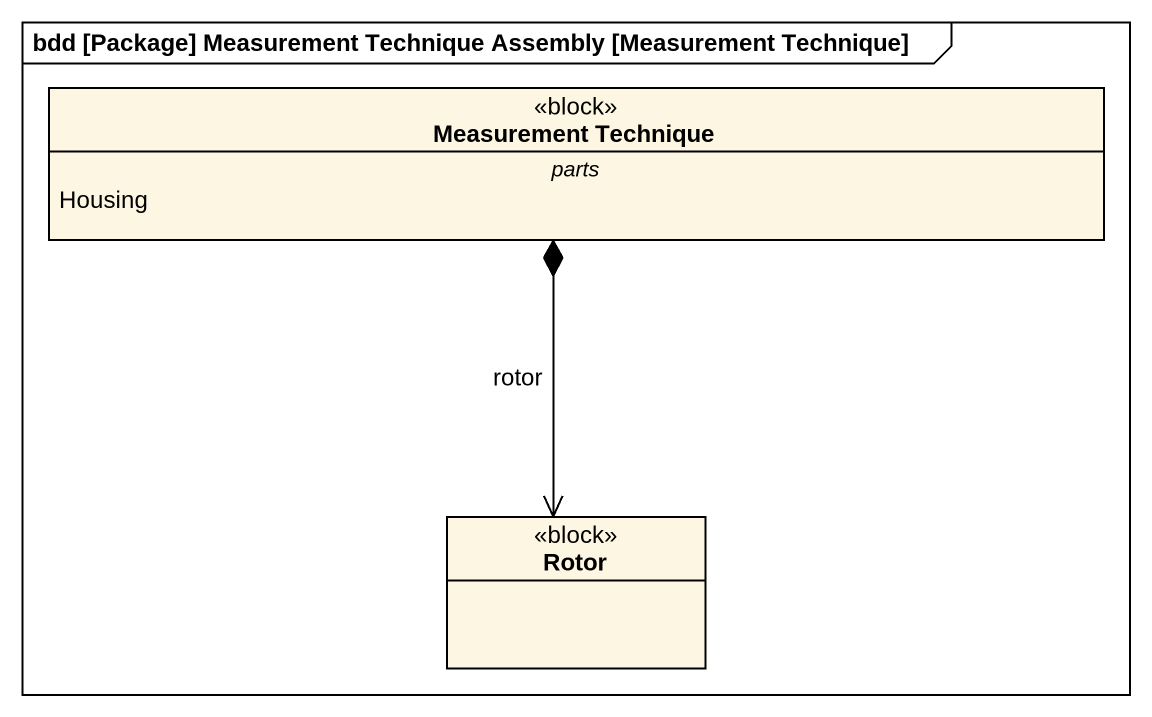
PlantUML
@startuml
mainframe bdd [Package] Measurement Technique Assembly [Measurement Technique]
hide circle
hide empty members
class "Measurement Technique" as Measurement_Technique <<block>> {
  -- parts --
  Housing
}
class Rotor <<block>>
Measurement_Technique *--> "rotor" Rotor
@enduml
